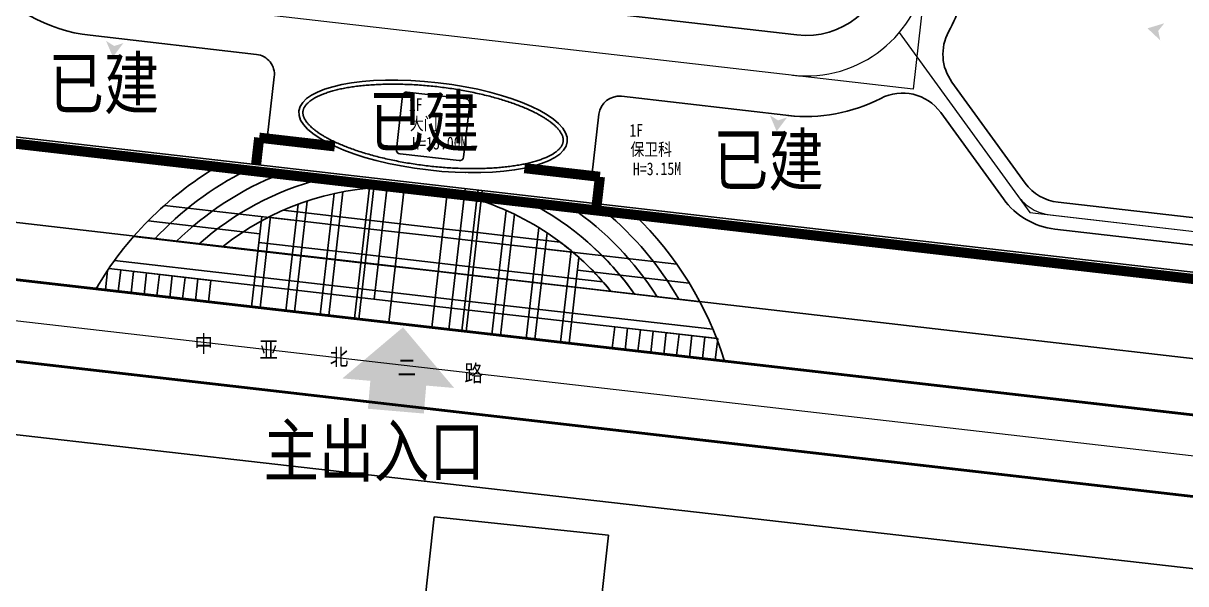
# Model space of a CAD drawing. Extents: x 34159 to 76259, y 14444 to 30378.
# Drawn here: x 34982.3 to 35154.5, y 14943.3 to 15026.3 of the extents above; entities that cross this region are included whole.
import ezdxf
from ezdxf.enums import TextEntityAlignment as Align

# ---------------------------------------------------------------- set-up
doc = ezdxf.new("R2010")
doc.units = 0
doc.header["$LTSCALE"] = 1000
doc.header["$MEASUREMENT"] = 0
for name, pattern in [('ACAD_ISO05W100', [34, 24, -3, 0.5, -3, 0.5, -3]), ('DASHDOT2', [0.5, 0.25, -0.125, 0, -0.125]), ('DIVIDE', [1.25, 0.5, -0.25, 0, -0.25, 0, -0.25]), ('X5', [3, 2, -1]), ('X6', [2, 1, -1])]:
    doc.linetypes.add(name, pattern=pattern)
for name, color, linetype in [('0-pav', 171, 'Continuous'), ('DLSS', 8, 'Continuous'), ('JZ', 2, 'Continuous'), ('PUB_DIM', 3, 'Continuous'), ('PUB_TEXT', 7, 'Continuous'), ('用地红线', 1, 'DIVIDE'), ('车行道', 5, 'Continuous')]:
    doc.layers.add(name, color=color, linetype=linetype)
doc.layers.add('道路红线', color=1, linetype='Continuous', lineweight=0)
doc.styles.add('HT', font='simhei.ttf', dxfattribs={"width": 0.8})
doc.styles.add('HZ', font='', dxfattribs={"width": 0.8})
doc.styles.get('HZ').set_extended_font_data('SimSun')

# ---------------------------------------------------------------- blocks, each defined once
blk = doc.blocks.new('无色的')
at = {"color": 6, "elevation": 1400702}
blk.add_lwpolyline([(4078172.590428517, -5527631.227568146), (4086914.999293125, -5528636.35802934, -0.4142135623730951), (4087442.541002448, -5529300.962983374), (4086528.786037726, -5537248.607405744, -0.4142135623730951), (4085864.181083694, -5537776.149115066), (4077121.772219086, -5536771.018653871, -0.4142135623730951), (4076594.230509762, -5536106.413699841), (4077507.985474485, -5528158.769277468, -0.4142135623730951)], format="xyb", close=True, dxfattribs=at)
at = {"color": 2}
blk.add_ellipse((4082018.385756107, -5532703.688341606, 1400702), major_axis=(-19869.11105592759, 2284.387411805585), ratio=0.3250000000000001, dxfattribs=at)
blk.add_open_spline([(4062745.348031857, -5530487.832552155, 1400702), (4062740.303763529, -5530531.706514636, 1400702), (4062737.177287885, -5530575.801632712, 1400702), (4062734.768457548, -5530664.756206869, 1400702), (4062735.486493841, -5530709.616876769, 1400702), (4062740.862218653, -5530800.398889587, 1400701.999999999), (4062745.520702051, -5530846.321083178, 1400701.999999999), (4062758.941685089, -5530939.462265968, 1400701.999999999), (4062767.705144713, -5530986.681618978, 1400702), (4062789.541984701, -5531082.574491831, 1400702), (4062802.616257449, -5531131.247924745, 1400702), (4062833.293531729, -5531230.12369458, 1400702), (4062850.897208394, -5531280.325633982, 1400702), (4062890.841002896, -5531382.258388751, 1400702), (4062913.18153058, -5531433.988662143, 1400702), (4062962.779267649, -5531538.918020641, 1400702), (4062990.036649543, -5531592.116554466, 1400701.999999999), (4063049.612287044, -5531699.87921425, 1400702), (4063081.930542027, -5531754.442861918, 1400702), (4063151.733756191, -5531864.805090293, 1400701.999999999), (4063189.218610109, -5531920.603299638, 1400702), (4063269.424339635, -5532033.28939306, 1400701.999999999), (4063312.145060964, -5532090.17701386, 1400702), (4063402.859424328, -5532204.891575482, 1400701.999999999), (4063450.852900865, -5532262.718345324, 1400702), (4063552.122183585, -5532379.162197108, 1400702), (4063605.397834922, -5532437.779179004, 1400702), (4063717.218264334, -5532555.659774495, 1400702), (4063775.762908465, -5532614.923338423, 1400702), (4063925.560740292, -5532760.693085373, 1400702), (4064019.695612006, -5532847.479158244, 1400702), (4064218.818534673, -5533021.73865919, 1400701.999999999), (4064323.806085562, -5533109.212153037, 1400702), (4064544.438757411, -5533284.500715867, 1400702), (4064660.083539744, -5533372.31592175, 1400702), (4064901.801133262, -5533547.976046411, 1400702), (4065027.873722184, -5533635.821118492, 1400701.999999999), (4065290.19169787, -5533811.258496511, 1400702), (4065426.436941639, -5533898.850946203, 1400702), (4065708.824649009, -5534073.525444657, 1400702), (4065854.967021564, -5534160.607617493, 1400702), (4066156.856473681, -5534334.024724166, 1400702), (4066312.603495202, -5534420.359760232, 1400702), (4066693.897771906, -5534624.447234569, 1400701.999999999), (4066923.61438599, -5534741.765490312, 1400702), (4067399.84010007, -5534974.038003975, 1400701.999999999), (4067646.349087772, -5535088.992552013, 1400702), (4068155.27170078, -5535316.051842325, 1400702), (4068417.685247379, -5535428.156786561, 1400702), (4068957.488040202, -5535649.066120128, 1400702), (4069234.877219146, -5535757.870646882, 1400702), (4069803.663364813, -5535971.758451884, 1400702), (4070095.060264615, -5536076.841821203, 1400702), (4070690.856942855, -5536282.893312333, 1400702), (4070995.256649585, -5536383.861492266, 1400702), (4071616.019098067, -5536581.313110808, 1400702), (4071932.381761298, -5536677.796584285, 1400702), (4072575.997591961, -5536865.932441293, 1400702), (4072903.25067361, -5536957.584843361, 1400701.999999999), (4073567.544586841, -5537135.734578028, 1400701.999999999), (4073904.585325721, -5537222.231917795, 1400702), (4074587.324254719, -5537389.769549768, 1400702), (4074933.022345927, -5537470.809841307, 1400702), (4075631.921013608, -5537627.153315568, 1400702), (4075985.121485818, -5537702.456492332, 1400702), (4076697.848333266, -5537847.067701149, 1400702), (4077057.374599796, -5537916.375723789, 1400702), (4077781.558035382, -5538048.760850992, 1400702), (4078146.215092194, -5538111.837943997, 1400702), (4078879.450007327, -5538231.548020425, 1400701.999999999), (4079248.027750756, -5538288.180991068, 1400701.999999999), (4079987.882248056, -5538394.812581556, 1400702), (4080359.158885261, -5538444.811188043, 1400702), (4081103.181165846, -5538538.007153603, 1400702), (4081475.926691642, -5538581.204499144, 1400702), (4082221.652049137, -5538660.654795633, 1400701.999999999), (4082594.631763202, -5538696.907733073, 1400702), (4083339.589632619, -5538762.350221904, 1400702), (4083711.567671179, -5538791.539759829, 1400702), (4084453.288680433, -5538842.761018372, 1400702), (4084823.031536106, -5538864.792725388, 1400702), (4085559.054506743, -5538901.628856126, 1400701.999999999), (4085925.334509444, -5538916.433265718, 1400701.999999999), (4086653.213350777, -5538938.770714986, 1400702), (4087014.812080972, -5538946.303739329, 1400702), (4087732.122518259, -5538954.080149929, 1400702), (4088087.8341219, -5538954.323518618, 1400702), (4088792.180194391, -5538947.528657272, 1400702), (4089140.814566071, -5538940.490405917, 1400702), (4089829.834824707, -5538919.167228258, 1400702), (4090170.220622178, -5538904.88227468, 1400702), (4090841.593949794, -5538869.128220316, 1400702), (4091172.581399619, -5538847.659083121, 1400702), (4091824.0323696, -5538797.627734957, 1400701.999999999), (4092144.495820082, -5538769.065473855, 1400702), (4092773.799504792, -5538704.968775223, 1400702), (4093082.639681183, -5538669.434267251, 1400702), (4093687.625823749, -5538591.545576107, 1400702), (4093983.771744265, -5538549.191292636, 1400701.999999999), (4094562.328226182, -5538457.849675643, 1400702), (4094844.738752437, -5538408.862198233, 1400702), (4095394.814344389, -5538304.478546208, 1400702), (4095662.479379435, -5538249.082164562, 1400701.999999999), (4096182.085891844, -5538132.147964828, 1400702), (4096434.027328085, -5538070.60984936, 1400702), (4096921.241555047, -5537941.709801589, 1400702), (4097156.514261504, -5537874.347445633, 1400702), (4097609.480677783, -5537734.177561455, 1400702), (4097827.174193606, -5537661.369441058, 1400702), (4098244.110479463, -5537510.7627676, 1400702), (4098443.352816806, -5537432.963418576, 1400701.999999999), (4098783.328697223, -5537289.4836088, 1400701.999999999), (4098927.638302776, -5537224.627373767, 1400702), (4099203.753075782, -5537092.455020767, 1400702), (4099335.557757995, -5537025.138577703, 1400702), (4099586.318045953, -5536888.434379868, 1400702), (4099705.272857399, -5536819.046371898, 1400702), (4099930.044923906, -5536678.655344958, 1400701.999999999), (4100035.860957293, -5536607.652334413, 1400702), (4100213.146121722, -5536479.71892733, 1400702), (4100287.142789301, -5536422.995216525, 1400701.999999999), (4100426.808924959, -5536309.161782573, 1400702), (4100492.477777788, -5536252.052507255, 1400702), (4100615.512366283, -5536137.751211956, 1400702), (4100672.877488, -5536080.560021209, 1400702), (4100779.414908267, -5535966.395323862, 1400702), (4100828.586796927, -5535909.423116123, 1400702), (4100910.31355478, -5535806.806917617, 1400702), (4100944.249134559, -5535761.079405252, 1400702), (4101007.066206663, -5535670.042955662, 1400701.999999999), (4101035.947981483, -5535624.734667688, 1400702), (4101088.863969669, -5535534.586429584, 1400702), (4101112.898771979, -5535489.747046623, 1400702), (4101156.35638102, -5535400.514120262, 1400702), (4101175.78007465, -5535356.120878674, 1400702), (4101210.257803058, -5535267.671695994, 1400702), (4101225.312901958, -5535223.615609895, 1400702), (4101251.272689242, -5535135.64314504, 1400701.999999999), (4101262.178386209, -5535091.726081561, 1400702), (4101280.00344507, -5535003.757236276, 1400702), (4101286.923482956, -5534959.7043031, 1400702), (4101296.859794293, -5534871.140471213, 1400702), (4101299.876207001, -5534826.628201289, 1400701.999999999), (4101301.993445174, -5534736.812565187, 1400702), (4101301.093841065, -5534691.50794062, 1400702), (4101295.277250974, -5534599.805330832, 1400702), (4101290.359419267, -5534553.406479672, 1400702), (4101276.334478028, -5534459.276853278, 1400702), (4101267.226362876, -5534411.545727478, 1400702), (4101244.607661882, -5534314.595243451, 1400702), (4101231.09615459, -5534265.376003142, 1400702), (4101199.445972856, -5534165.378408534, 1400701.999999999), (4101181.306613075, -5534114.600487239, 1400702), (4101140.189115751, -5534011.491159649, 1400702), (4101117.210572687, -5533959.160325584, 1400702), (4101066.23262768, -5533853.01156367, 1400702), (4101038.233065465, -5533799.194207834, 1400702), (4100977.068832795, -5533690.181898195, 1400701.999999999), (4100943.904177391, -5533634.987433889, 1400702), (4100872.305233368, -5533523.357315771, 1400702), (4100833.871063074, -5533466.922037221, 1400701.999999999), (4100751.666015951, -5533352.960554234, 1400701.999999999), (4100707.895303574, -5533295.434612349, 1400701.999999999), (4100614.983103009, -5533179.446381275, 1400702), (4100565.841787399, -5533120.984259958, 1400702), (4100462.182127948, -5533003.276185923, 1400702), (4100407.663943409, -5532944.030329307, 1400702), (4100293.26706136, -5532824.901368426, 1400702), (4100233.388500288, -5532765.018309928, 1400702), (4100080.465528344, -5532617.985768339, 1400702), (4099984.521801326, -5532530.56577538, 1400702), (4099781.666744739, -5532355.071889942, 1400702), (4099674.75590944, -5532266.997917051, 1400702), (4099450.170541357, -5532090.544039521, 1400702), (4099332.496341008, -5532002.16398942, 1400702), (4099086.621709907, -5531825.411687824, 1400701.999999999), (4098958.421496128, -5531737.039278436, 1400701.999999999), (4098691.757801081, -5531560.586475158, 1400702), (4098553.294458762, -5531472.505935343, 1400701.999999999), (4098266.387763367, -5531296.896209268, 1400702), (4098117.944498468, -5531209.366898167, 1400702), (4097811.378199658, -5531035.09817669, 1400702), (4097653.255221882, -5530948.35866407, 1400702), (4097266.672850822, -5530743.595447066, 1400702), (4097034.048776229, -5530626.022057109, 1400701.999999999), (4096551.966197655, -5530393.317358204, 1400702), (4096302.507802756, -5530278.185764631, 1400701.999999999), (4095787.660702234, -5530050.852179717, 1400701.999999999), (4095522.272074719, -5529938.649991072, 1400702), (4094976.510140475, -5529717.627792899, 1400702), (4094696.136901966, -5529608.80764972, 1400701.999999999), (4094121.390765342, -5529394.972051838, 1400702), (4093827.017935992, -5529289.956509065, 1400702), (4093225.295004857, -5529084.125813698, 1400701.999999999), (4092917.944977144, -5528983.310605346, 1400702), (4092291.325276675, -5528786.251582299, 1400702), (4091972.055685111, -5528690.007734606, 1400702), (4091322.687400865, -5528502.439034879, 1400702), (4090992.588796807, -5528411.114165796, 1400702), (4090322.683400982, -5528233.708349798, 1400701.999999999), (4089982.876704851, -5528147.627396911, 1400702), (4089294.703641705, -5527981.011992007, 1400702), (4088946.337376574, -5527900.477541618, 1400702), (4088242.218329682, -5527745.235425211, 1400702), (4087886.465655152, -5527670.527765922, 1400702), (4087168.768440835, -5527527.197085739, 1400702), (4086806.824012695, -5527458.574074882, 1400702), (4086077.956152812, -5527327.647858254, 1400702), (4085711.032836198, -5527265.344664547, 1400702), (4084973.434866079, -5527147.270225505, 1400702), (4084602.760330273, -5527091.498993359, 1400702), (4083858.898897561, -5526986.677215375, 1400702), (4083485.712120028, -5526937.626683233, 1400702), (4082738.072929124, -5526846.411232421, 1400701.999999999), (4082363.620635915, -5526804.246327582, 1400702), (4081614.701291883, -5526726.942833572, 1400702), (4081240.234361111, -5526691.804258186, 1400702), (4080492.537166449, -5526628.669485636, 1400701.999999999), (4080119.307021578, -5526600.673302225, 1400702), (4079375.331779766, -5526551.914323647, 1400702), (4079004.586799853, -5526531.151542426, 1400702), (4078266.823681105, -5526496.924911199, 1400701.999999999), (4077899.805656265, -5526483.461075794, 1400702), (4077170.728183478, -5526463.871985843, 1400701.999999999), (4076808.668845382, -5526457.746747308, 1400702), (4076090.727062295, -5526452.848151528, 1400701.999999999), (4075734.844721791, -5526454.074812846, 1400702), (4075030.458610522, -5526463.866454299, 1400702), (4074681.954937524, -5526472.431457238, 1400702), (4073993.508159141, -5526496.858743289, 1400702), (4073653.565143338, -5526512.721055885, 1400702), (4072983.39918241, -5526551.673672539, 1400702), (4072653.176317134, -5526574.764016297, 1400701.999999999), (4072003.585118046, -5526628.074133841, 1400702), (4071684.216852871, -5526658.293962635, 1400702), (4071057.442039597, -5526725.733817354, 1400702), (4070750.035547821, -5526762.953920962, 1400702), (4070148.262313892, -5526844.232462162, 1400702), (4069853.895615706, -5526888.291010769, 1400702), (4069279.249345721, -5526983.049163805, 1400701.999999999), (4068998.969807997, -5527033.74892791, 1400702), (4068453.513422752, -5527141.5528241, 1400702), (4068188.336607192, -5527198.657186306, 1400702), (4067674.068465048, -5527318.988427234, 1400702), (4067424.977186957, -5527382.21563658, 1400701.999999999), (4066943.829035599, -5527514.457272444, 1400702), (4066711.772267409, -5527583.472169107, 1400702), (4066265.606052856, -5527726.888581581, 1400702), (4066051.496848994, -5527801.290750779, 1400702), (4065676.475014449, -5527942.092258609, 1400701.999999999), (4065512.667063194, -5528007.736704466, 1400702), (4065198.554858579, -5528142.086352958, 1400702), (4065048.250995241, -5528210.791962937, 1400702), (4064761.588856769, -5528350.869591344, 1400702), (4064625.231266718, -5528422.242026375, 1400702), (4064387.822454436, -5528555.422280224, 1400702), (4064284.632842827, -5528616.901742235, 1400701.999999999), (4064088.504865886, -5528741.080163619, 1400701.999999999), (4063995.567179449, -5528803.779098548, 1400702), (4063820.079312074, -5528930.031145335, 1400702), (4063737.530044405, -5528993.583935814, 1400702), (4063582.877114192, -5529121.139000237, 1400702), (4063510.77454247, -5529185.140428665, 1400702), (4063390.81228535, -5529299.916196817, 1400701.999999999), (4063341.02283401, -5529350.685862527, 1400702), (4063247.890811785, -5529452.030610973, 1400701.999999999), (4063204.548448669, -5529502.604948968, 1400702), (4063124.157971386, -5529603.374781569, 1400702), (4063087.10979818, -5529653.569322607, 1400702), (4063019.087659458, -5529753.444922223, 1400702), (4062988.113203174, -5529803.124948525, 1400702), (4062931.958664525, -5529901.916925872, 1400702), (4062906.777549848, -5529951.028029313, 1400701.999999999), (4062865.62517197, -5530040.611625406, 1400701.999999999), (4062848.817893677, -5530081.163318455, 1400701.999999999), (4062818.826081192, -5530162.011932567, 1400702), (4062805.640855335, -5530202.309012856, 1400702), (4062782.730128798, -5530282.810002795, 1400702), (4062773.003993872, -5530323.014391163, 1400702), (4062756.889595542, -5530403.543851122, 1400702), (4062750.500904869, -5530443.869670331, 1400702), (4062745.6140553, -5530485.530395436, 1400702), (4062745.480382148, -5530486.681397751, 1400702), (4062745.348031857, -5530487.832552155, 1400702)], degree=3, knots=[0, 0, 0, 0, 0.0284687009474575, 0.0284687009474575, 0.056937401894915, 0.056937401894915, 0.0854061028423725, 0.0854061028423725, 0.1138748037898299, 0.1138748037898299, 0.1423435047372874, 0.1423435047372874, 0.1708122056847449, 0.1708122056847449, 0.1992809066322024, 0.1992809066322024, 0.2277496075796598, 0.2277496075796598, 0.2562183085271173, 0.2562183085271173, 0.2846870094745748, 0.2846870094745748, 0.3131557104220323, 0.3131557104220323, 0.3416244113694897, 0.3416244113694897, 0.3700931123169472, 0.3700931123169472, 0.3985618132644047, 0.3985618132644047, 0.4398169007032781, 0.4398169007032781, 0.4810719881421516, 0.4810719881421516, 0.5223270755810252, 0.5223270755810252, 0.5635821630198987, 0.5635821630198987, 0.6048372504587722, 0.6048372504587722, 0.6460923378976458, 0.6460923378976458, 0.6873474253365192, 0.6873474253365192, 0.7441643263192242, 0.7441643263192242, 0.8009812273019291, 0.8009812273019291, 0.8577981282846341, 0.8577981282846341, 0.9146150292673388, 0.9146150292673388, 0.971431930250044, 0.971431930250044, 1.028248831232749, 1.028248831232749, 1.085065732215454, 1.085065732215454, 1.141882633198159, 1.141882633198159, 1.198699534180864, 1.198699534180864, 1.255516435163569, 1.255516435163569, 1.312333336146274, 1.312333336146274, 1.369150237128979, 1.369150237128979, 1.425967138111684, 1.425967138111684, 1.482784039094389, 1.482784039094389, 1.539600940077094, 1.539600940077094, 1.5964178410598, 1.5964178410598, 1.653234742042505, 1.653234742042505, 1.71005164302521, 1.71005164302521, 1.766868544007915, 1.766868544007915, 1.82368544499062, 1.82368544499062, 1.880502345973325, 1.880502345973325, 1.93731924695603, 1.93731924695603, 1.994136147938735, 1.994136147938735, 2.05095304892144, 2.05095304892144, 2.107769949904145, 2.107769949904145, 2.16458685088685, 2.16458685088685, 2.221403751869555, 2.221403751869555, 2.278220652852259, 2.278220652852259, 2.335037553834964, 2.335037553834964, 2.391854454817669, 2.391854454817669, 2.448671355800374, 2.448671355800374, 2.505488256783079, 2.505488256783079, 2.562305157765784, 2.562305157765784, 2.619122058748489, 2.619122058748489, 2.664182200825536, 2.664182200825536, 2.709242342902582, 2.709242342902582, 2.754302484979629, 2.754302484979629, 2.799362627056675, 2.799362627056675, 2.834875534518059, 2.834875534518059, 2.870388441979443, 2.870388441979443, 2.905901349440826, 2.905901349440826, 2.941414256902209, 2.941414256902209, 2.970138507391489, 2.970138507391489, 2.998862757880767, 2.998862757880767, 3.027587008370046, 3.027587008370046, 3.056311258859325, 3.056311258859325, 3.085035509348603, 3.085035509348603, 3.113759759837883, 3.113759759837883, 3.142484010327162, 3.142484010327162, 3.171208260816441, 3.171208260816441, 3.19993251130572, 3.19993251130572, 3.228656761794999, 3.228656761794999, 3.257381012284279, 3.257381012284279, 3.286105262773558, 3.286105262773558, 3.314829513262837, 3.314829513262837, 3.343553763752116, 3.343553763752116, 3.372278014241395, 3.372278014241395, 3.401002264730674, 3.401002264730674, 3.429726515219953, 3.429726515219953, 3.458450765709232, 3.458450765709232, 3.487175016198511, 3.487175016198511, 3.51589926668779, 3.51589926668779, 3.544623517177069, 3.544623517177069, 3.586134297244381, 3.586134297244381, 3.627645077311694, 3.627645077311694, 3.669155857379006, 3.669155857379006, 3.710666637446318, 3.710666637446318, 3.75217741751363, 3.75217741751363, 3.793688197580943, 3.793688197580943, 3.835198977648254, 3.835198977648254, 3.892255848612025, 3.892255848612025, 3.949312719575795, 3.949312719575795, 4.006369590539565, 4.006369590539565, 4.063426461503337, 4.063426461503337, 4.120483332467107, 4.120483332467107, 4.177540203430877, 4.177540203430877, 4.234597074394648, 4.234597074394648, 4.291653945358419, 4.291653945358419, 4.348710816322189, 4.348710816322189, 4.40576768728596, 4.40576768728596, 4.462824558249731, 4.462824558249731, 4.519881429213501, 4.519881429213501, 4.576938300177272, 4.576938300177272, 4.633995171141042, 4.633995171141042, 4.691052042104814, 4.691052042104814, 4.748108913068585, 4.748108913068585, 4.805165784032355, 4.805165784032355, 4.862222654996125, 4.862222654996125, 4.919279525959896, 4.919279525959896, 4.976336396923667, 4.976336396923667, 5.033393267887437, 5.033393267887437, 5.090450138851208, 5.090450138851208, 5.147507009814978, 5.147507009814978, 5.204563880778749, 5.204563880778749, 5.26162075174252, 5.26162075174252, 5.318677622706291, 5.318677622706291, 5.375734493670062, 5.375734493670062, 5.432791364633832, 5.432791364633832, 5.489848235597603, 5.489848235597603, 5.546905106561374, 5.546905106561374, 5.603961977525143, 5.603961977525143, 5.661018848488915, 5.661018848488915, 5.718075719452685, 5.718075719452685, 5.765550476729389, 5.765550476729389, 5.813025234006095, 5.813025234006095, 5.860499991282799, 5.860499991282799, 5.900269335070118, 5.900269335070118, 5.940038678857436, 5.940038678857436, 5.979808022644754, 5.979808022644754, 6.019577366432072, 6.019577366432072, 6.051115396351412, 6.051115396351412, 6.082653426270751, 6.082653426270751, 6.11419145619009, 6.11419145619009, 6.145729486109429, 6.145729486109429, 6.177267516028769, 6.177267516028769, 6.20356022509588, 6.20356022509588, 6.22985293416299, 6.22985293416299, 6.256145643230102, 6.256145643230102, 6.282438352297211, 6.282438352297211, 6.283185307179585, 6.283185307179585, 6.283185307179585, 6.283185307179585], dxfattribs=at)

msp = doc.modelspace()

# ---------------------------------------------------------------- hatches: boundary and pattern name
at = {"layer": 'PUB_DIM'}
for points in [[(35150.39507914319, 15025.12933001273), (35151.29394033402, 15026.25168534626), (35148.80544107247, 15025.50511222404), (35150.69624199202, 15023.72329520692)], [(34995.76601992101, 15022.88390769601), (34994.55197815262, 15023.65445005034), (34995.56658395498, 15021.26267768048), (34997.13061668557, 15023.33723826498)], [(35094.0803329985, 15011.88353913256), (35092.8662912301, 15012.65408148688), (35093.88089703247, 15010.26230911796), (35095.444929763, 15012.33686970152)]]:
    msp.add_hatch(color=256, dxfattribs=at).paths.add_polyline_path(points)
at = {"layer": 'PUB_TEXT'}
msp.add_hatch(color=1, dxfattribs=at).paths.add_polyline_path([(35046.11206921687, 14972.27182377201), (35038.54046478544, 14981.25549281739), (35029.55679574995, 14973.68388837088), (35033.69561411739, 14973.3308722207), (35033.34259796709, 14969.19205384773), (35041.62023470198, 14968.48602154829), (35041.97325085228, 14972.62483992126)])

# ---------------------------------------------------------------- linework, layer by layer
at = {"color": 8}
for p, q in [((34993.06848835407, 14986.93138633087), (35086.16571959292, 14976.24390331819)), ((35036.43795635066, 14981.95260827034), (35042.79619635325, 14981.22268772289))]:
    msp.add_line(p, q, dxfattribs=at)
msp.add_line((35033.65625396677, 14982.27194534126), (35045.57795398028, 14980.9033443078))
at = {"layer": '0-pav', "linetype": 'Continuous'}
for p, q in [((35033.63206323834, 15002.40364312917), (35031.35136424597, 14982.53654385242)), ((35034.26788724177, 15002.33065107349), (35031.98718834352, 14982.46355265449)), ((35028.32332393502, 15001.05246099248), (35026.26477146199, 14983.12047343865)), ((35029.64300401984, 15001.32488287404), (35027.53641966129, 14982.97449104372)), ((35036.17535924746, 15002.11167490925), (35034.25961662856, 14985.42369954638)), ((35038.71865525525, 15001.81970668934), (35036.43795635066, 14981.95260827034)), ((35042.79619635325, 14981.22268772289), (35045.07689526145, 15001.08978614095)), ((35047.73424000372, 15001.79129307694), (35045.33949236267, 14980.93071950297)), ((35049.6417120075, 15001.57231691271), (35047.2469643658, 14980.71174333781)), ((35050.27753601174, 15001.49932485703), (35047.88278836248, 14980.63875128399)), ((35003.19152526142, 14999.29750087648), (35022.23449665888, 14997.11140992935)), ((35022.988269934, 14999.47205253947), (35021.17817867056, 14983.70440303046)), ((35024.33095673632, 14999.94488530956), (35022.44982686631, 14983.55842063274)), ((35000.77549114257, 14996.99804293528), (35017.3324362629, 14995.09734229721)), ((35017.62440105979, 14997.6406386958), (35016.09158587739, 14984.28833261761)), ((35018.91998062118, 14997.70312167868), (35017.36323407057, 14984.14235021524)), ((35032.8841794137, 14995.88884994272), (35018.58012723111, 14997.53092346131)), ((35033.03016181113, 14997.16049814295), (35020.76148911563, 14998.56891458924)), ((35033.03016182027, 14997.16049814108), (35044.47499559596, 14995.84665656812)), ((35053.80431975841, 14998.55121732667), (35051.69773237236, 14980.20079895366)), ((35055.02793607183, 14997.98683065153), (35052.96938037241, 14980.05481484416)), ((35032.88417941888, 14995.88884993806), (35044.32901319853, 14994.57500836975)), ((35044.47499559544, 14995.84665655601), (35049.56158839065, 14995.26272698003)), ((35049.56158839065, 14995.26272698003), (35061.83026107375, 14993.85431052442)), ((35058.66545806468, 14996.00336058229), (35056.78432437281, 14979.61686251569)), ((35059.8660676503, 14995.23856301583), (35058.05597237542, 14979.4708784062)), ((34998.62041385988, 14994.66862772848), (35014.55858625947, 14992.83896083362)), ((35032.44623223102, 14992.07390534762), (35017.20300867855, 14993.82379364572)), ((35044.32901320133, 14994.57500837255), (35049.41560598641, 14993.99107877329)), ((35049.41560598781, 14993.99107877142), (35063.71965818926, 14992.34900526214)), ((35032.30024982672, 14990.80225714739), (35014.55858625947, 14992.83896083362)), ((35032.44623223102, 14992.07390534762), (35043.89106600613, 14990.76006377466)), ((35060.06528874793, 14992.76851877361), (35079.10826014242, 14990.58242782928)), ((35063.42766752895, 14992.59373777337), (35061.87091638221, 14979.0329260768)), ((35031.86230263665, 14986.98731255229), (34995.80630777634, 14991.12646091241)), ((35032.30024983272, 14990.80225714925), (35043.74508360597, 14989.48841555301)), ((35043.89106600479, 14990.76006376348), (35048.97765879773, 14990.17613417632)), ((35048.97765879866, 14990.17613417632), (35068.15623753655, 14987.97447580728)), ((35064.59997268339, 14991.58238113649), (35063.1425643818, 14978.8869419673)), ((34994.78409107842, 14989.66303907685), (34994.45226120405, 14986.77247918095)), ((34994.96788360304, 14989.9343034986), (35043.16115401776, 14984.40182277351)), ((35010.07699556082, 14988.19981090143), (34994.96788360304, 14989.9343034986)), ((34996.72468949061, 14989.73262607842), (34996.35973349881, 14986.55350558344)), ((34998.63216178577, 14989.51365247998), (34998.26720579659, 14986.33453198965)), ((35000.53963408373, 14989.29467888619), (35000.17467809175, 14986.11555839121)), ((35002.44710637848, 14989.07570528868), (35002.08215038313, 14985.89658478997)), ((35004.35457867294, 14988.85673169117), (35003.98962268115, 14985.67761119619)), ((35006.26205097137, 14988.63775809645), (35005.89709497916, 14985.4586376024)), ((35008.16952326612, 14988.41878449894), (35007.80456727386, 14985.23966400489)), ((35043.74508360934, 14989.48841556884), (35048.83167640385, 14988.90448597982)), ((35048.83167640385, 14988.90448597982), (35065.61524862427, 14986.97776905611)), ((35064.38341957317, 14989.69599361229), (35080.9403646736, 14987.79529297608)), ((35010.07699556082, 14988.19981090143), (35009.71203956547, 14985.02069040365)), ((35031.86230263822, 14986.98731255136), (35043.30713641641, 14985.67347098305)), ((35065.61524863073, 14986.97776905704), (35082.51151237274, 14985.0381153978)), ((35043.30713641897, 14985.67347098026), (35048.39372920871, 14985.08954138286)), ((35048.39372920871, 14985.08954138286), (35084.44972406873, 14980.95039303019)), ((35043.16115401986, 14984.40182277537), (35084.99618344932, 14979.59925403609)), ((35069.88707149201, 14981.33374663233), (35069.52210969615, 14978.15457558795)), ((35069.88707149201, 14981.33374663233), (35085.14684986368, 14979.5819578718)), ((35071.79454378432, 14981.1147730311), (35071.42958169364, 14977.93559942372)), ((35073.7020160828, 14980.89579943638), (35073.33705369724, 14977.71662325855)), ((35075.60948838123, 14980.67682584166), (35075.2445257009, 14977.49764709431)), ((35077.51696067639, 14980.45785224415), (35077.15199770148, 14977.27867093008)), ((35079.42443296806, 14980.23887864198), (35079.0594696992, 14977.05969476584)), ((35081.33190526695, 14980.01990504726), (35080.96694170257, 14976.8407186016)), ((35083.23937756543, 14979.80093145348), (35082.87441370599, 14976.62174243643)), ((35085.14684986053, 14979.58195785503), (35084.78188570674, 14976.4027662722))]:
    msp.add_line(p, q, dxfattribs=at)
for centre, radius, start, end in [((35037.26283059302, 14961.07988513518), 51.2, 120.9137480556507, 149.6744937284148), ((35037.26283059302, 14961.07988513518), 48.64, 116.7804156273974, 136.9069263729889), ((35037.26283059302, 14961.07988513518), 46.08, 111.5732678356625, 134.5097445579767), ((35039.6171039664, 14981.58764483384), 23.99999998980531, 69.91827157718961, 70.0988447665608), ((35037.26283059302, 14961.07988513518), 43.52, 104.4121405085639, 131.7307008963984), ((35037.26283059302, 14961.07988513518), 40.96, 90.6174539886157, 128.4524910851412), ((35037.26283059302, 14961.07988513518), 40.96, 38.4499768987385, 76.2848727551764), ((35037.26283059302, 14961.07988513518), 43.52, 35.17176147354461, 62.49018721823234), ((35037.26283059302, 14961.07988513518), 46.08, 32.39269792168287, 55.32905121754168), ((35037.26283059302, 14961.07988513518), 48.64, 29.99562937696752, 50.12192265151012), ((35037.26283059302, 14961.07988513518), 51.2, 17.22786733670015, 45.98855226062189), ((35037.26283059302, 14961.07988513518), 40.96, 38.4499831489229, 53.93038636367613), ((35037.26283059302, 14961.07988513518), 43.52, 35.17175377535838, 48.43498169509522)]:
    msp.add_arc(centre, radius, start, end, dxfattribs=at)
at = {"layer": 'DLSS', "color": 8, "linetype": 'X5', "flags": 128}
for points in [[(35132.73517797179, 14979.26864933853), (34731.66783179496, 15025.58517597035)], [(34777.53303154275, 14988.50243503858), (35065.07771157441, 14955.81936675381)], [(35231.66783179496, 14967.84359332432), (35132.73517797179, 14979.26864933853)], [(35065.07771157441, 14955.81936675381), (35231.66783179496, 14936.88430499543)]]:
    msp.add_lwpolyline(points, dxfattribs=at)
at = {"layer": 'DLSS', "color": 8, "linetype": 'Continuous', "const_width": 0.4, "flags": 128}
for points in [[(34731.66783179496, 15016.95545404848), (35109.25398749575, 14973.59884263553)], [(34731.66783179496, 15004.87988843654), (35231.66783179496, 14947.46701622453)], [(35109.25398749575, 14973.59884263553), (35231.66783179496, 14959.54258183554)]]:
    msp.add_lwpolyline(points, dxfattribs=at)
at = {"layer": 'DLSS', "linetype": 'Continuous', "const_width": 0.4, "flags": 128}
for points in [[(34731.66783179566, 15016.95545404848), (35109.25398749633, 14973.59884263553)], [(34731.66783179566, 15004.87988843654), (35231.66783179566, 14947.46701622546)], [(35109.25398749633, 14973.59884263553), (35231.66783179566, 14959.54258183647)]]:
    msp.add_lwpolyline(points, dxfattribs=at)
at = {"layer": 'DLSS', "color": 8, "linetype": 'X6', "flags": 128}
msp.add_lwpolyline([(35064.69683179494, 14911.73943426345), (35038.79183179497, 14914.54043426343), (35043.16583179498, 14953.20943426319), (35068.97983179494, 14950.47343426269)], close=True, dxfattribs=at)
at = {"layer": 'JZ', "color": 8, "linetype": 'Continuous'}
for p, q in [((34998.62041382406, 14994.66862770055), (34999.13672447748, 14995.25355970651)), ((34998.6204138242, 14994.66862770147), (34999.13672447755, 14995.25355970651))]:
    msp.add_line(p, q, dxfattribs=at)
at = {"layer": '用地红线', "color": 1, "linetype": 'ACAD_ISO05W100', "ltscale": 0.4}
msp.add_line((34657.02651998234, 15025.50628230326), (35405.90337345024, 14939.53585606047), dxfattribs=at)
at = {"layer": '用地红线', "color": 1, "linetype": 'DIVIDE', "ltscale": 15, "const_width": 1.5}
msp.add_lwpolyline([(35444.29224935444, 15328.18718503487), (34930.82851660917, 15432.78371063691), (34712.22724599225, 15477.40368412041), (34673.6594785164, 15043.7281898826), (35397.89636521649, 14960.5864108808), (35443.44025542228, 15321.0954768255), (35444.29224935444, 15328.18718503487), (35444.29224935444, 15328.18718503487), (35444.29224935444, 15328.18718503487)], close=True, dxfattribs=at)
for points in [[(35017.23381503231, 15009.31898735442), (35016.77761468951, 15005.34508735013)], [(35017.23381503231, 15009.31898735442), (35028.43723788377, 15008.03284393415)], [(35056.51366719361, 15004.80969371345), (35067.70234508989, 15003.52524300177)], [(35067.70234508989, 15003.52524300177), (35067.13209466144, 14998.55786799618)]]:
    msp.add_lwpolyline(points, dxfattribs=at)
at = {"layer": '车行道', "color": 5}
for p, q in [((34993.56739207418, 15036.39481466428), (35096.88879219602, 15024.53360575229)), ((34992.19879104583, 15024.47311465048), (35016.83697107588, 15021.6446725249)), ((35018.4259850337, 15009.182127252), (35019.4752458223, 15018.32209726401)), ((35119.83758015717, 15017.55215574313), (35130.69315003647, 15002.60287969538)), ((35070.88201113763, 15015.44034786314), (35096.51366616887, 15012.49785565284)), ((35066.5101750885, 15003.66210310419), (35067.55943587704, 15012.80207311713)), ((35118.17217301853, 15013.0380472399), (35127.45649377236, 15000.25254860685)), ((35135.55894789888, 14999.76163409349), (35388.08520387511, 14970.77183455021)), ((35135.55894789895, 14999.76163409348), (35388.08520387518, 14970.77183455113))]:
    msp.add_line(p, q, dxfattribs=at)
for points in [[(34924.20246494513, 15015.97263585381), (35400.98184005355, 14961.23876884743)], [(35135.10274377543, 14995.78773452227), (35387.62900680544, 14966.79793416966)], [(35135.10274377556, 14995.78773452319), (35387.62900680552, 14966.79793417058)]]:
    msp.add_lwpolyline(points, dxfattribs=at)
for centre, radius, start, end in [((34994.93599310252, 15048.31651467808), 24, 173.451160007969, 263.4511612782507), ((35098.25739322436, 15036.4553057661), 12, 263.4511612782507, 353.4511600079691), ((35098.25739322436, 15036.4553057661), 24, 331.5038906520525, 353.4511600079691), ((35125.50172861941, 15021.66523514852), 7, 151.5038906520525, 215.9856636351684), ((35016.49482081879, 15018.66424752098), 3, 353.4511600079691, 83.45116127825072), ((35112.50802455629, 15008.92496783451), 7, 35.98566363516846, 117.3676070605021), ((35070.53986088055, 15012.45992286016), 3, 83.45116127825072, 173.451160007969), ((35098.25739322436, 15036.4553057661), 24, 263.4511612782507, 297.3676070605021), ((35136.35729849876, 15006.7159591017), 7, 215.9856636351684, 263.4511612782507), ((35136.35729849876, 15006.7159591017), 11, 215.9856636351684, 263.4511612782507)]:
    msp.add_arc(centre, radius, start, end, dxfattribs=at)
at = {"layer": '道路红线', "linetype": 'DASHDOT2', "ltscale": 25}
for p, q in [((34611.03224959203, 15024.75918059122), (35561.89411650263, 14915.58840359819)), ((35112.04339824025, 15024.88179870487), (35131.3998052531, 14998.22596442584)), ((35131.39980525322, 14998.22596442584), (35396.79837871427, 14967.75843377762)), ((35134.45728273327, 14997.87496861048), (35387.85710370381, 14968.78488454852))]:
    msp.add_line(p, q, dxfattribs=at)
msp.add_lwpolyline([(35143.28274473707, 15270.83970788379), (35114.08704170307, 15016.51985420265), (34975.00054153895, 15032.48686620012), (35003.39789397318, 15279.85239487306, -0.4142135623730948), (35011.15056958127, 15286.00836928074), (35377.19109866497, 15243.98722767156)], format="xyb", dxfattribs=at)
for centre, radius, start, end in [((35098.25739322436, 15036.4553057661), 18, 263.4511612782507, 353.4511600079691), ((35135.25563333302, 15004.82929361776), 7, 215.9856636351684, 263.4511612782507)]:
    msp.add_arc(centre, radius, start, end, dxfattribs=at)

# ---------------------------------------------------------------- block references
at = {"color": 8, "xscale": 0.0009999999892897904, "yscale": 0.0009999999892897904, "zscale": 0.0009999999892897904}
msp.add_blockref('无色的', (30960.97510340969, 20543.69569906291, -1400.702), dxfattribs=at)

# ---------------------------------------------------------------- texts
at = {"layer": 'DLSS', "color": 8, "linetype": 'Continuous', "style": 'HZ', "width": 0.8}
for s, p in [('中', (35009.01023964312, 14978.85845911108)), ('亚', (35018.64177631572, 14977.96895717249)), ('北', (35029.05961186371, 14976.88308563248)), ('二', (35039.09808828713, 14975.31438030839)), ('路', (35048.99409493102, 14974.50104151551))]:
    msp.add_text(s, height=2.5, dxfattribs=at).set_placement(p, align=Align.MIDDLE)
at = {"layer": 'PUB_TEXT', "color": 7, "style": 'HT', "width": 0.8}
for s, height, p in [('已建', 7.510548523206751, (34986.04041414198, 15013.6094669941)), ('已建', 7.510548523206751, (35033.49239407326, 15007.97552683918, -1.500181201663509e-05)), ('大门', 1.877637130801687, (35039.5520812236, 15010.44456556511)), ('已建', 7.510548523206751, (35084.45555117315, 15002.26516229588)), ('保卫科', 1.877637130801687, (35072.22157286855, 15006.64584509355))]:
    msp.add_text(s, height=height, dxfattribs=at).set_placement(p)
for p in [(35039.39195323115, 15013.24099827257), (35072.0614448761, 15009.442277801)]:
    msp.add_text('1F', height=1.877637130801687, rotation=0.6031355193361679, dxfattribs=at).set_placement(p)
at = {"layer": 'PUB_TEXT', "style": 'HT', "width": 0.8}
for s, p in [('H=15.00M', (35039.92657555793, 15007.54306663085)), ('H=3.15M', (35072.59606720288, 15003.74434615929))]:
    msp.add_text(s, height=1.877637130801687, rotation=0.6031355193361679, dxfattribs=at).set_placement(p)
at = {"layer": 'PUB_TEXT', "color": 1, "style": 'HT', "width": 0.8}
msp.add_text('主出入口', height=7.510548523206751, dxfattribs=at).set_placement((35017.86097042253, 14959.21200183757))

doc.saveas('drawing.dxf')
